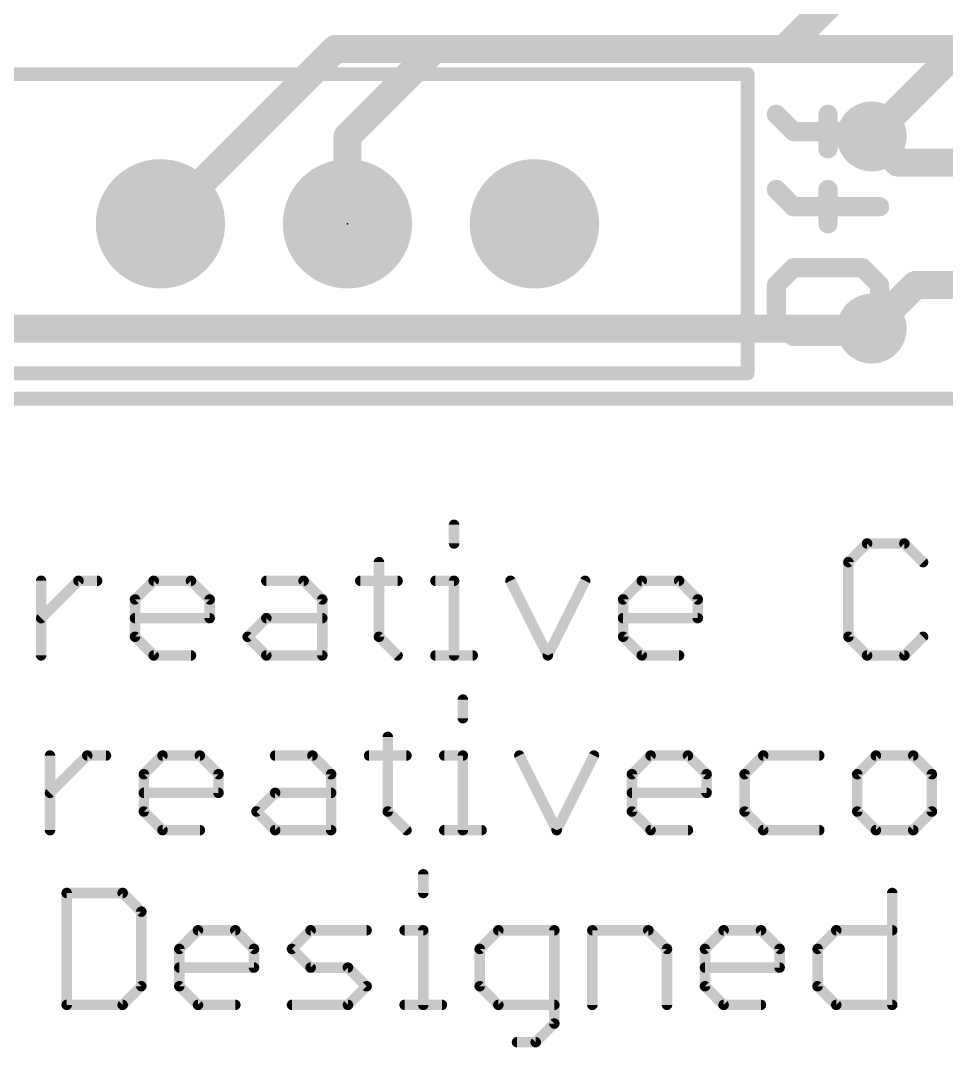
# Model space of a CAD drawing. Extents: x -12 to 102, y -12 to 69.
# Drawn here: x 19.38 to 32.84, y -9.43 to 5.49 of the extents above; entities that cross this region are included whole.
import ezdxf

# ---------------------------------------------------------------- set-up
doc = ezdxf.new("R2010")
doc.units = 0
for name, color, linetype in [('1', 12, 'CONTINUOUS'), ('16', 132, 'CONTINUOUS'), ('17', 110, 'CONTINUOUS'), ('18', 110, 'CONTINUOUS'), ('20', 53, 'CONTINUOUS'), ('21', 41, 'CONTINUOUS'), ('23', 53, 'CONTINUOUS'), ('51', 53, 'CONTINUOUS')]:
    doc.layers.add(name, color=color, linetype=linetype)

# ---------------------------------------------------------------- blocks, each defined once
blk = doc.blocks.new('RECT')
blk.add_solid([(-0.5, -0.5), (0.5, -0.5), (-0.5, 0.5), (0.5, 0.5)])
blk = doc.blocks.new('ROUNDP')
at = {"const_width": 0.5}
blk.add_lwpolyline([(0, -0.25, 1), (0, 0.25, 1), (0, -0.25)], format="xyb", dxfattribs=at)
blk = doc.blocks.new('ROUNDV')
at = {"const_width": 0.5}
blk.add_lwpolyline([(0, -0.25, 1), (0, 0.25, 1), (0, -0.25)], format="xyb", dxfattribs=at)

msp = doc.modelspace()

# ---------------------------------------------------------------- linework, layer by layer
at = {"layer": '1', "const_width": 0.4064}
for points in [[(30.48, 5.08), (33.02, 7.62)], [(34.29, 6.35), (31.75, 3.81)], [(21.4122, 2.54), (23.9522, 5.08)], [(23.9522, 5.08), (30.48, 5.08)], [(31.75, 1.016), (19.05, 1.016)]]:
    msp.add_lwpolyline(points, dxfattribs=at)
at = {"layer": '1', "const_width": 0.2032}
for points in [[(23.9522, 5.1816, 1), (23.9522, 4.9784)], [(24.024, 5.0082, 1), (23.8804, 5.1518)], [(30.4082, 5.1518, 1), (30.5518, 5.0082)], [(30.48, 4.9784, 1), (30.48, 5.1816)], [(31.6782, 3.8818, 1), (31.8218, 3.7382)], [(21.3404, 2.6118, 1), (21.484, 2.4682)], [(31.75, 0.9144, 1), (31.75, 1.1176)]]:
    msp.add_lwpolyline(points, format="xyb", dxfattribs=at)
at = {"layer": '16', "const_width": 0.4064}
for points in [[(24.13, 3.81), (25.4, 5.08)], [(25.4, 5.08), (60.706, 5.08)], [(24.13, 2.54), (24.13, 3.81)], [(31.75, 3.81), (32.131, 3.429)], [(32.131, 3.429), (34.29, 3.429)], [(32.385, 1.651), (31.75, 1.016)], [(34.29, 1.651), (32.385, 1.651)]]:
    msp.add_lwpolyline(points, dxfattribs=at)
at = {"layer": '16', "const_width": 0.2032}
for points in [[(25.4, 5.1816, 1), (25.4, 4.9784)], [(25.4718, 5.0082, 1), (25.3282, 5.1518)], [(24.2316, 3.81, 1), (24.0284, 3.81)], [(24.0582, 3.8818, 1), (24.2018, 3.7382)], [(31.8218, 3.8818, 1), (31.6782, 3.7382)], [(32.131, 3.5306, 1), (32.131, 3.3274)], [(32.0592, 3.3572, 1), (32.2028, 3.5008)], [(24.0284, 2.54, 1), (24.2316, 2.54)], [(32.385, 1.7526, 1), (32.385, 1.5494)], [(32.4568, 1.5792, 1), (32.3132, 1.7228)], [(31.6782, 1.0878, 1), (31.8218, 0.9442)]]:
    msp.add_lwpolyline(points, format="xyb", dxfattribs=at)
at = {"layer": '20', "const_width": 0.2032}
msp.add_lwpolyline([(2.54, 0), (73.66, 0)], dxfattribs=at)
at = {"layer": '21'}
for points, const_width in [([(29.945, 4.715), (18.315, 4.715)], 0.2032), ([(29.945, 0.365), (29.945, 4.715)], 0.2032), ([(30.6144, 3.8803), (30.3644, 4.1303)], 0.2794), ([(31.1144, 3.6303), (31.1144, 4.1303)], 0.2794), ([(31.8643, 3.8803), (30.6144, 3.8803)], 0.2794), ([(30.6144, 2.7888), (30.3644, 3.0388)], 0.2794), ([(31.1144, 2.5389), (31.1144, 3.0388)], 0.2794), ([(31.8643, 2.7888), (30.6144, 2.7888)], 0.2794), ([(30.6144, 1.9016), (30.3644, 1.6516)], 0.2794), ([(31.6143, 1.9016), (30.6144, 1.9016)], 0.2794), ([(31.8643, 1.6516), (31.6143, 1.9016)], 0.2794), ([(30.3644, 1.6516), (30.3644, 1.1517)], 0.2794), ([(31.8643, 1.1517), (31.8643, 1.6516)], 0.2794), ([(30.3644, 1.1517), (30.6144, 0.9017)], 0.2794), ([(31.6143, 0.9017), (31.8643, 1.1517)], 0.2794), ([(30.6144, 0.9017), (31.6143, 0.9017)], 0.2794), ([(18.315, 0.365), (29.945, 0.365)], 0.2032)]:
    msp.add_lwpolyline(points, dxfattribs=dict(at, const_width=const_width))
for points, const_width in [([(29.9958, 4.715, 1), (29.8942, 4.715)], 0.1016), ([(29.945, 4.6642, 1), (29.945, 4.7658)], 0.1016), ([(30.4138, 4.1796, 1), (30.315, 4.0809)], 0.1397), ([(31.1842, 4.1303, 1), (31.0445, 4.1303)], 0.1397), ([(30.6144, 3.9501, 1), (30.6144, 3.8104)], 0.1397), ([(30.565, 3.8309, 1), (30.6638, 3.9297)], 0.1397), ([(31.8643, 3.8104, 1), (31.8643, 3.9501)], 0.1397), ([(31.0445, 3.6303, 1), (31.1842, 3.6303)], 0.1397), ([(30.4138, 3.0882, 1), (30.315, 2.9894)], 0.1397), ([(31.1842, 3.0388, 1), (31.0445, 3.0388)], 0.1397), ([(30.6144, 2.8587, 1), (30.6144, 2.719)], 0.1397), ([(30.565, 2.7394, 1), (30.6638, 2.8382)], 0.1397), ([(31.8643, 2.719, 1), (31.8643, 2.8587)], 0.1397), ([(31.0445, 2.5389, 1), (31.1842, 2.5389)], 0.1397), ([(30.6144, 1.9715, 1), (30.6144, 1.8318)], 0.1397), ([(30.6638, 1.8522, 1), (30.565, 1.951)], 0.1397), ([(31.6637, 1.951, 1), (31.5649, 1.8522)], 0.1397), ([(31.6143, 1.8318, 1), (31.6143, 1.9715)], 0.1397), ([(30.4343, 1.6516, 1), (30.2946, 1.6516)], 0.1397), ([(31.9341, 1.6516, 1), (31.7945, 1.6516)], 0.1397), ([(30.315, 1.701, 1), (30.4138, 1.6022)], 0.1397), ([(31.8149, 1.6022, 1), (31.9137, 1.701)], 0.1397), ([(30.4138, 1.2011, 1), (30.315, 1.1023)], 0.1397), ([(30.2946, 1.1517, 1), (30.4343, 1.1517)], 0.1397), ([(31.7945, 1.1517, 1), (31.9341, 1.1517)], 0.1397), ([(31.9137, 1.1023, 1), (31.8149, 1.2011)], 0.1397), ([(30.6144, 0.9716, 1), (30.6144, 0.8319)], 0.1397), ([(30.565, 0.8523, 1), (30.6638, 0.9511)], 0.1397), ([(31.5649, 0.9511, 1), (31.6637, 0.8523)], 0.1397), ([(31.6143, 0.8319, 1), (31.6143, 0.9716)], 0.1397), ([(29.945, 0.3142, 1), (29.945, 0.4158)], 0.1016), ([(29.8942, 0.365, 1), (29.9958, 0.365)], 0.1016)]:
    msp.add_lwpolyline(points, format="xyb", dxfattribs=dict(at, const_width=const_width))
at = {"layer": '23'}
msp.add_point((24.13, 2.54), dxfattribs=at)
at = {"layer": '51', "const_width": 0.1524}
for points in [[(25.6798, -1.8356), (25.6798, -2.1068)], [(31.6827, -2.1068), (31.4115, -2.378)], [(32.225, -2.1068), (31.6827, -2.1068)], [(32.4962, -2.378), (32.225, -2.1068)], [(24.5883, -2.378), (24.5883, -3.4626)], [(31.4115, -2.378), (31.4115, -3.4626)], [(19.6786, -3.7338), (19.6786, -2.6491)], [(19.6786, -3.1915), (20.2209, -2.6491)], [(20.2209, -2.6491), (20.4921, -2.6491)], [(21.0429, -2.9203), (21.314, -2.6491)], [(21.314, -2.6491), (21.8564, -2.6491)], [(21.8564, -2.6491), (22.1275, -2.9203)], [(22.9512, -2.6491), (23.4935, -2.6491)], [(23.4935, -2.6491), (23.7647, -2.9203)], [(24.3172, -2.6491), (24.8595, -2.6491)], [(25.4086, -2.6491), (25.6798, -2.6491)], [(25.6798, -2.6491), (25.6798, -3.7338)], [(26.5001, -2.6491), (27.0424, -3.7338)], [(27.0424, -3.7338), (27.5847, -2.6491)], [(28.1372, -2.9203), (28.4084, -2.6491)], [(28.4084, -2.6491), (28.9507, -2.6491)], [(28.9507, -2.6491), (29.2219, -2.9203)], [(21.0429, -3.4626), (21.0429, -2.9203)], [(22.1275, -2.9203), (22.1275, -3.1915)], [(23.7647, -2.9203), (23.7647, -3.7338)], [(28.1372, -3.4626), (28.1372, -2.9203)], [(29.2219, -2.9203), (29.2219, -3.1915)], [(22.1275, -3.1915), (21.0429, -3.1915)], [(22.68, -3.4626), (22.9512, -3.1915)], [(22.9512, -3.1915), (23.7647, -3.1915)], [(29.2219, -3.1915), (28.1372, -3.1915)], [(21.314, -3.7338), (21.0429, -3.4626)], [(22.9512, -3.7338), (22.68, -3.4626)], [(24.5883, -3.4626), (24.8595, -3.7338)], [(28.4084, -3.7338), (28.1372, -3.4626)], [(31.4115, -3.4626), (31.6827, -3.7338)], [(32.225, -3.7338), (32.4962, -3.4626)], [(21.8564, -3.7338), (21.314, -3.7338)], [(23.7647, -3.7338), (22.9512, -3.7338)], [(25.4086, -3.7338), (25.9509, -3.7338)], [(28.9507, -3.7338), (28.4084, -3.7338)], [(31.6827, -3.7338), (32.225, -3.7338)], [(25.8082, -4.3756), (25.8082, -4.6468)], [(24.7168, -4.918), (24.7168, -6.0026)], [(19.807, -6.2738), (19.807, -5.1891)], [(19.807, -5.7315), (20.3493, -5.1891)], [(20.3493, -5.1891), (20.6205, -5.1891)], [(21.1713, -5.4603), (21.4424, -5.1891)], [(21.4424, -5.1891), (21.9848, -5.1891)], [(21.9848, -5.1891), (22.2559, -5.4603)], [(23.0796, -5.1891), (23.6219, -5.1891)], [(23.6219, -5.1891), (23.8931, -5.4603)], [(24.4456, -5.1891), (24.9879, -5.1891)], [(25.537, -5.1891), (25.8082, -5.1891)], [(25.8082, -5.1891), (25.8082, -6.2738)], [(26.6285, -5.1891), (27.1708, -6.2738)], [(27.1708, -6.2738), (27.7131, -5.1891)], [(28.2656, -5.4603), (28.5368, -5.1891)], [(28.5368, -5.1891), (29.0791, -5.1891)], [(29.0791, -5.1891), (29.3503, -5.4603)], [(30.1739, -5.1891), (29.9028, -5.4603)], [(30.9874, -5.1891), (30.1739, -5.1891)], [(31.8111, -5.1891), (31.5399, -5.4603)], [(32.3534, -5.1891), (31.8111, -5.1891)], [(32.6246, -5.4603), (32.3534, -5.1891)], [(21.1713, -6.0026), (21.1713, -5.4603)], [(22.2559, -5.4603), (22.2559, -5.7315)], [(23.8931, -5.4603), (23.8931, -6.2738)], [(28.2656, -6.0026), (28.2656, -5.4603)], [(29.3503, -5.4603), (29.3503, -5.7315)], [(29.9028, -5.4603), (29.9028, -6.0026)], [(31.5399, -5.4603), (31.5399, -6.0026)], [(32.6246, -6.0026), (32.6246, -5.4603)], [(22.2559, -5.7315), (21.1713, -5.7315)], [(22.8084, -6.0026), (23.0796, -5.7315)], [(23.0796, -5.7315), (23.8931, -5.7315)], [(29.3503, -5.7315), (28.2656, -5.7315)], [(21.4424, -6.2738), (21.1713, -6.0026)], [(23.0796, -6.2738), (22.8084, -6.0026)], [(24.7168, -6.0026), (24.9879, -6.2738)], [(28.5368, -6.2738), (28.2656, -6.0026)], [(29.9028, -6.0026), (30.1739, -6.2738)], [(31.5399, -6.0026), (31.8111, -6.2738)], [(32.3534, -6.2738), (32.6246, -6.0026)], [(21.9848, -6.2738), (21.4424, -6.2738)], [(23.8931, -6.2738), (23.0796, -6.2738)], [(25.537, -6.2738), (26.0794, -6.2738)], [(29.0791, -6.2738), (28.5368, -6.2738)], [(30.1739, -6.2738), (30.9874, -6.2738)], [(31.8111, -6.2738), (32.3534, -6.2738)], [(25.2324, -6.9156), (25.2324, -7.1868)], [(20.0497, -7.1868), (20.0497, -8.8138)], [(20.8632, -7.1868), (20.0497, -7.1868)], [(21.1344, -7.458), (20.8632, -7.1868)], [(32.0488, -7.1868), (32.0488, -8.8138)], [(21.1344, -8.5426), (21.1344, -7.458)], [(21.6869, -8.0003), (21.9581, -7.7291)], [(21.9581, -7.7291), (22.5004, -7.7291)], [(22.5004, -7.7291), (22.7716, -8.0003)], [(23.3241, -8.0003), (23.5952, -7.7291)], [(23.5952, -7.7291), (24.4087, -7.7291)], [(24.9612, -7.7291), (25.2324, -7.7291)], [(25.2324, -7.7291), (25.2324, -8.8138)], [(26.3238, -7.7291), (26.0526, -8.0003)], [(27.1373, -7.7291), (26.3238, -7.7291)], [(27.1373, -9.085), (27.1373, -7.7291)], [(27.6898, -8.8138), (27.6898, -7.7291)], [(27.6898, -7.7291), (28.5033, -7.7291)], [(28.5033, -7.7291), (28.7745, -8.0003)], [(29.327, -8.0003), (29.5981, -7.7291)], [(29.5981, -7.7291), (30.1405, -7.7291)], [(30.1405, -7.7291), (30.4116, -8.0003)], [(30.9641, -8.0003), (31.2353, -7.7291)], [(31.2353, -7.7291), (32.0488, -7.7291)], [(21.6869, -8.5426), (21.6869, -8.0003)], [(22.7716, -8.0003), (22.7716, -8.2715)], [(23.5952, -8.2715), (23.3241, -8.0003)], [(26.0526, -8.0003), (26.0526, -8.5426)], [(28.7745, -8.0003), (28.7745, -8.8138)], [(29.327, -8.5426), (29.327, -8.0003)], [(30.4116, -8.0003), (30.4116, -8.2715)], [(30.9641, -8.5426), (30.9641, -8.0003)], [(22.7716, -8.2715), (21.6869, -8.2715)], [(24.1376, -8.2715), (23.5952, -8.2715)], [(24.4087, -8.5426), (24.1376, -8.2715)], [(30.4116, -8.2715), (29.327, -8.2715)], [(20.8632, -8.8138), (21.1344, -8.5426)], [(21.9581, -8.8138), (21.6869, -8.5426)], [(24.1376, -8.8138), (24.4087, -8.5426)], [(26.0526, -8.5426), (26.3238, -8.8138)], [(29.5981, -8.8138), (29.327, -8.5426)], [(31.2353, -8.8138), (30.9641, -8.5426)], [(20.0497, -8.8138), (20.8632, -8.8138)], [(22.5004, -8.8138), (21.9581, -8.8138)], [(23.3241, -8.8138), (24.1376, -8.8138)], [(24.9612, -8.8138), (25.5035, -8.8138)], [(26.3238, -8.8138), (27.1373, -8.8138)], [(30.1405, -8.8138), (29.5981, -8.8138)], [(32.0488, -8.8138), (31.2353, -8.8138)], [(26.8661, -9.3561), (27.1373, -9.085)], [(26.595, -9.3561), (26.8661, -9.3561)]]:
    msp.add_lwpolyline(points, dxfattribs=at)
at = {"layer": '51', "const_width": 0.0762}
for points in [[(25.7179, -1.8356, 1), (25.6417, -1.8356)], [(25.6417, -2.1068, 1), (25.7179, -2.1068)], [(31.6827, -2.0687, 1), (31.6827, -2.1449)], [(31.7096, -2.1338, 1), (31.6557, -2.0799)], [(32.252, -2.0799, 1), (32.1981, -2.1338)], [(32.225, -2.1449, 1), (32.225, -2.0687)], [(24.6264, -2.378, 1), (24.5502, -2.378)], [(31.4496, -2.378, 1), (31.3734, -2.378)], [(31.3846, -2.351, 1), (31.4385, -2.4049)], [(32.4692, -2.4049, 1), (32.5231, -2.351)], [(19.7167, -2.6491, 1), (19.6405, -2.6491)], [(20.2209, -2.611, 1), (20.2209, -2.6872)], [(20.2478, -2.6761, 1), (20.194, -2.6222)], [(20.4921, -2.6872, 1), (20.4921, -2.611)], [(21.314, -2.611, 1), (21.314, -2.6872)], [(21.341, -2.6761, 1), (21.2871, -2.6222)], [(21.8833, -2.6222, 1), (21.8294, -2.6761)], [(21.8564, -2.6872, 1), (21.8564, -2.611)], [(22.9512, -2.611, 1), (22.9512, -2.6872)], [(23.5205, -2.6222, 1), (23.4666, -2.6761)], [(23.4935, -2.6872, 1), (23.4935, -2.611)], [(24.3172, -2.611, 1), (24.3172, -2.6872)], [(24.8595, -2.6872, 1), (24.8595, -2.611)], [(25.4086, -2.611, 1), (25.4086, -2.6872)], [(25.7179, -2.6491, 1), (25.6417, -2.6491)], [(25.6798, -2.6872, 1), (25.6798, -2.611)], [(26.5341, -2.6321, 1), (26.466, -2.6662)], [(27.6188, -2.6662, 1), (27.5506, -2.6321)], [(28.4084, -2.611, 1), (28.4084, -2.6872)], [(28.4353, -2.6761, 1), (28.3814, -2.6222)], [(28.9776, -2.6222, 1), (28.9238, -2.6761)], [(28.9507, -2.6872, 1), (28.9507, -2.611)], [(21.081, -2.9203, 1), (21.0048, -2.9203)], [(21.0159, -2.8934, 1), (21.0698, -2.9472)], [(22.1656, -2.9203, 1), (22.0894, -2.9203)], [(22.1006, -2.9472, 1), (22.1545, -2.8934)], [(23.8028, -2.9203, 1), (23.7266, -2.9203)], [(23.7377, -2.9472, 1), (23.7916, -2.8934)], [(28.1753, -2.9203, 1), (28.0991, -2.9203)], [(28.1103, -2.8934, 1), (28.1642, -2.9472)], [(29.26, -2.9203, 1), (29.1838, -2.9203)], [(29.1949, -2.9472, 1), (29.2488, -2.8934)], [(19.6516, -3.1645, 1), (19.7055, -3.2184)], [(21.0429, -3.1534, 1), (21.0429, -3.2296)], [(22.1275, -3.2296, 1), (22.1275, -3.1534)], [(22.9512, -3.1534, 1), (22.9512, -3.2296)], [(22.9781, -3.2184, 1), (22.9242, -3.1645)], [(23.7647, -3.2296, 1), (23.7647, -3.1534)], [(28.1372, -3.1534, 1), (28.1372, -3.2296)], [(29.2219, -3.2296, 1), (29.2219, -3.1534)], [(22.0894, -3.1915, 1), (22.1656, -3.1915)], [(29.1838, -3.1915, 1), (29.26, -3.1915)], [(21.0698, -3.4357, 1), (21.0159, -3.4896)], [(21.0048, -3.4626, 1), (21.081, -3.4626)], [(22.707, -3.4357, 1), (22.6531, -3.4896)], [(22.6531, -3.4357, 1), (22.707, -3.4896)], [(24.6153, -3.4357, 1), (24.5614, -3.4896)], [(24.5502, -3.4626, 1), (24.6264, -3.4626)], [(28.1642, -3.4357, 1), (28.1103, -3.4896)], [(28.0991, -3.4626, 1), (28.1753, -3.4626)], [(31.4385, -3.4357, 1), (31.3846, -3.4896)], [(31.3734, -3.4626, 1), (31.4496, -3.4626)], [(32.5231, -3.4896, 1), (32.4692, -3.4357)], [(19.6405, -3.7338, 1), (19.7167, -3.7338)], [(21.314, -3.6957, 1), (21.314, -3.7719)], [(21.2871, -3.7607, 1), (21.341, -3.7069)], [(21.8564, -3.7719, 1), (21.8564, -3.6957)], [(22.9512, -3.6957, 1), (22.9512, -3.7719)], [(22.9242, -3.7607, 1), (22.9781, -3.7069)], [(23.7266, -3.7338, 1), (23.8028, -3.7338)], [(23.7647, -3.7719, 1), (23.7647, -3.6957)], [(24.8326, -3.7607, 1), (24.8864, -3.7069)], [(25.4086, -3.6957, 1), (25.4086, -3.7719)], [(25.6417, -3.7338, 1), (25.7179, -3.7338)], [(25.9509, -3.7719, 1), (25.9509, -3.6957)], [(27.0083, -3.7168, 1), (27.0765, -3.7508)], [(27.0083, -3.7508, 1), (27.0765, -3.7168)], [(28.4084, -3.6957, 1), (28.4084, -3.7719)], [(28.3814, -3.7607, 1), (28.4353, -3.7069)], [(28.9507, -3.7719, 1), (28.9507, -3.6957)], [(31.6827, -3.6957, 1), (31.6827, -3.7719)], [(31.6557, -3.7607, 1), (31.7096, -3.7069)], [(32.1981, -3.7069, 1), (32.252, -3.7607)], [(32.225, -3.7719, 1), (32.225, -3.6957)], [(25.8463, -4.3756, 1), (25.7701, -4.3756)], [(25.7701, -4.6468, 1), (25.8463, -4.6468)], [(24.7549, -4.918, 1), (24.6787, -4.918)], [(19.8451, -5.1891, 1), (19.7689, -5.1891)], [(20.3493, -5.151, 1), (20.3493, -5.2272)], [(20.3762, -5.2161, 1), (20.3224, -5.1622)], [(20.6205, -5.2272, 1), (20.6205, -5.151)], [(21.4424, -5.151, 1), (21.4424, -5.2272)], [(21.4694, -5.2161, 1), (21.4155, -5.1622)], [(22.0117, -5.1622, 1), (21.9578, -5.2161)], [(21.9848, -5.2272, 1), (21.9848, -5.151)], [(23.0796, -5.151, 1), (23.0796, -5.2272)], [(23.6489, -5.1622, 1), (23.595, -5.2161)], [(23.6219, -5.2272, 1), (23.6219, -5.151)], [(24.4456, -5.151, 1), (24.4456, -5.2272)], [(24.9879, -5.2272, 1), (24.9879, -5.151)], [(25.537, -5.151, 1), (25.537, -5.2272)], [(25.8463, -5.1891, 1), (25.7701, -5.1891)], [(25.8082, -5.2272, 1), (25.8082, -5.151)], [(26.6625, -5.1721, 1), (26.5944, -5.2062)], [(27.7472, -5.2062, 1), (27.679, -5.1721)], [(28.5368, -5.151, 1), (28.5368, -5.2272)], [(28.5637, -5.2161, 1), (28.5098, -5.1622)], [(29.1061, -5.1622, 1), (29.0522, -5.2161)], [(29.0791, -5.2272, 1), (29.0791, -5.151)], [(30.1739, -5.151, 1), (30.1739, -5.2272)], [(30.2009, -5.2161, 1), (30.147, -5.1622)], [(30.9874, -5.2272, 1), (30.9874, -5.151)], [(31.8111, -5.151, 1), (31.8111, -5.2272)], [(31.838, -5.2161, 1), (31.7842, -5.1622)], [(32.3804, -5.1622, 1), (32.3265, -5.2161)], [(32.3534, -5.2272, 1), (32.3534, -5.151)], [(21.2094, -5.4603, 1), (21.1332, -5.4603)], [(21.1443, -5.4334, 1), (21.1982, -5.4872)], [(22.294, -5.4603, 1), (22.2178, -5.4603)], [(22.229, -5.4872, 1), (22.2829, -5.4334)], [(23.9312, -5.4603, 1), (23.855, -5.4603)], [(23.8661, -5.4872, 1), (23.92, -5.4334)], [(28.3037, -5.4603, 1), (28.2275, -5.4603)], [(28.2387, -5.4334, 1), (28.2926, -5.4872)], [(29.3884, -5.4603, 1), (29.3122, -5.4603)], [(29.3233, -5.4872, 1), (29.3772, -5.4334)], [(29.9409, -5.4603, 1), (29.8647, -5.4603)], [(29.8758, -5.4334, 1), (29.9297, -5.4872)], [(31.578, -5.4603, 1), (31.5018, -5.4603)], [(31.513, -5.4334, 1), (31.5669, -5.4872)], [(32.6627, -5.4603, 1), (32.5865, -5.4603)], [(32.5976, -5.4872, 1), (32.6515, -5.4334)], [(19.78, -5.7045, 1), (19.8339, -5.7584)], [(21.1713, -5.6934, 1), (21.1713, -5.7696)], [(22.2559, -5.7696, 1), (22.2559, -5.6934)], [(23.0796, -5.6934, 1), (23.0796, -5.7696)], [(23.1065, -5.7584, 1), (23.0527, -5.7045)], [(23.8931, -5.7696, 1), (23.8931, -5.6934)], [(28.2656, -5.6934, 1), (28.2656, -5.7696)], [(29.3503, -5.7696, 1), (29.3503, -5.6934)], [(22.2178, -5.7315, 1), (22.294, -5.7315)], [(29.3122, -5.7315, 1), (29.3884, -5.7315)], [(21.1982, -5.9757, 1), (21.1443, -6.0296)], [(21.1332, -6.0026, 1), (21.2094, -6.0026)], [(22.8354, -5.9757, 1), (22.7815, -6.0296)], [(22.7815, -5.9757, 1), (22.8354, -6.0296)], [(24.7437, -5.9757, 1), (24.6898, -6.0296)], [(24.6787, -6.0026, 1), (24.7549, -6.0026)], [(28.2926, -5.9757, 1), (28.2387, -6.0296)], [(28.2275, -6.0026, 1), (28.3037, -6.0026)], [(29.9297, -5.9757, 1), (29.8758, -6.0296)], [(29.8647, -6.0026, 1), (29.9409, -6.0026)], [(31.5669, -5.9757, 1), (31.513, -6.0296)], [(31.5018, -6.0026, 1), (31.578, -6.0026)], [(32.5865, -6.0026, 1), (32.6627, -6.0026)], [(32.6515, -6.0296, 1), (32.5977, -5.9757)], [(19.7689, -6.2738, 1), (19.8451, -6.2738)], [(21.4424, -6.2357, 1), (21.4424, -6.3119)], [(21.4155, -6.3007, 1), (21.4694, -6.2469)], [(21.9848, -6.3119, 1), (21.9848, -6.2357)], [(23.0796, -6.2357, 1), (23.0796, -6.3119)], [(23.0527, -6.3007, 1), (23.1065, -6.2469)], [(23.855, -6.2738, 1), (23.9312, -6.2738)], [(23.8931, -6.3119, 1), (23.8931, -6.2357)], [(24.961, -6.3007, 1), (25.0149, -6.2469)], [(25.537, -6.2357, 1), (25.537, -6.3119)], [(25.7701, -6.2738, 1), (25.8463, -6.2738)], [(26.0794, -6.3119, 1), (26.0794, -6.2357)], [(27.1367, -6.2568, 1), (27.2049, -6.2908)], [(27.1367, -6.2908, 1), (27.2049, -6.2568)], [(28.5368, -6.2357, 1), (28.5368, -6.3119)], [(28.5098, -6.3007, 1), (28.5637, -6.2469)], [(29.0791, -6.3119, 1), (29.0791, -6.2357)], [(30.1739, -6.2357, 1), (30.1739, -6.3119)], [(30.147, -6.3007, 1), (30.2009, -6.2469)], [(30.9874, -6.3119, 1), (30.9874, -6.2357)], [(31.8111, -6.2357, 1), (31.8111, -6.3119)], [(31.7842, -6.3007, 1), (31.838, -6.2469)], [(32.3265, -6.2469, 1), (32.3804, -6.3007)], [(32.3534, -6.3119, 1), (32.3534, -6.2357)], [(25.2705, -6.9156, 1), (25.1943, -6.9156)], [(20.0878, -7.1868, 1), (20.0116, -7.1868)], [(20.0497, -7.1487, 1), (20.0497, -7.2249)], [(20.8902, -7.1599, 1), (20.8363, -7.2138)], [(20.8632, -7.2249, 1), (20.8632, -7.1487)], [(25.1943, -7.1868, 1), (25.2705, -7.1868)], [(32.0869, -7.1868, 1), (32.0107, -7.1868)], [(21.1725, -7.458, 1), (21.0963, -7.458)], [(21.1075, -7.4849, 1), (21.1613, -7.431)], [(21.9581, -7.691, 1), (21.9581, -7.7672)], [(21.985, -7.7561, 1), (21.9311, -7.7022)], [(22.5273, -7.7022, 1), (22.4735, -7.7561)], [(22.5004, -7.7672, 1), (22.5004, -7.691)], [(23.5952, -7.691, 1), (23.5952, -7.7672)], [(23.6222, -7.7561, 1), (23.5683, -7.7022)], [(24.4087, -7.7672, 1), (24.4087, -7.691)], [(24.9612, -7.691, 1), (24.9612, -7.7672)], [(25.2705, -7.7291, 1), (25.1943, -7.7291)], [(25.2324, -7.7672, 1), (25.2324, -7.691)], [(26.3238, -7.691, 1), (26.3238, -7.7672)], [(26.3508, -7.7561, 1), (26.2969, -7.7022)], [(27.1754, -7.7291, 1), (27.0992, -7.7291)], [(27.1373, -7.7672, 1), (27.1373, -7.691)], [(27.7279, -7.7291, 1), (27.6517, -7.7291)], [(27.6898, -7.691, 1), (27.6898, -7.7672)], [(28.5302, -7.7022, 1), (28.4764, -7.7561)], [(28.5033, -7.7672, 1), (28.5033, -7.691)], [(29.5981, -7.691, 1), (29.5981, -7.7672)], [(29.6251, -7.7561, 1), (29.5712, -7.7022)], [(30.1674, -7.7022, 1), (30.1135, -7.7561)], [(30.1405, -7.7672, 1), (30.1405, -7.691)], [(31.2353, -7.691, 1), (31.2353, -7.7672)], [(31.2622, -7.7561, 1), (31.2083, -7.7022)], [(32.0488, -7.7672, 1), (32.0488, -7.691)], [(21.725, -8.0003, 1), (21.6488, -8.0003)], [(21.66, -7.9734, 1), (21.7138, -8.0272)], [(22.8097, -8.0003, 1), (22.7335, -8.0003)], [(22.7446, -8.0272, 1), (22.7985, -7.9734)], [(23.351, -7.9734, 1), (23.2971, -8.0272)], [(23.2971, -7.9734, 1), (23.351, -8.0272)], [(26.0907, -8.0003, 1), (26.0145, -8.0003)], [(26.0257, -7.9734, 1), (26.0796, -8.0272)], [(28.8126, -8.0003, 1), (28.7364, -8.0003)], [(28.7475, -8.0272, 1), (28.8014, -7.9734)], [(29.3651, -8.0003, 1), (29.2889, -8.0003)], [(29.3, -7.9734, 1), (29.3539, -8.0272)], [(30.4497, -8.0003, 1), (30.3735, -8.0003)], [(30.3847, -8.0272, 1), (30.4386, -7.9734)], [(31.0022, -8.0003, 1), (30.926, -8.0003)], [(30.9372, -7.9734, 1), (30.9911, -8.0272)], [(21.6869, -8.2334, 1), (21.6869, -8.3096)], [(22.7716, -8.3096, 1), (22.7716, -8.2334)], [(23.5952, -8.2334, 1), (23.5952, -8.3096)], [(23.5683, -8.2984, 1), (23.6222, -8.2445)], [(24.1645, -8.2445, 1), (24.1106, -8.2984)], [(24.1376, -8.3096, 1), (24.1376, -8.2334)], [(29.327, -8.2334, 1), (29.327, -8.3096)], [(30.4116, -8.3096, 1), (30.4116, -8.2334)], [(22.7335, -8.2715, 1), (22.8097, -8.2715)], [(30.3735, -8.2715, 1), (30.4497, -8.2715)], [(21.0963, -8.5426, 1), (21.1725, -8.5426)], [(21.1613, -8.5696, 1), (21.1075, -8.5157)], [(21.7138, -8.5157, 1), (21.66, -8.5696)], [(21.6488, -8.5426, 1), (21.725, -8.5426)], [(24.4357, -8.5696, 1), (24.3818, -8.5157)], [(24.3818, -8.5696, 1), (24.4357, -8.5157)], [(26.0796, -8.5157, 1), (26.0257, -8.5696)], [(26.0145, -8.5426, 1), (26.0907, -8.5426)], [(29.3539, -8.5157, 1), (29.3, -8.5696)], [(29.2889, -8.5426, 1), (29.3651, -8.5426)], [(30.9911, -8.5157, 1), (30.9372, -8.5696)], [(30.926, -8.5426, 1), (31.0022, -8.5426)], [(20.0497, -8.7757, 1), (20.0497, -8.8519)], [(20.0116, -8.8138, 1), (20.0878, -8.8138)], [(20.8363, -8.7869, 1), (20.8902, -8.8407)], [(20.8632, -8.8519, 1), (20.8632, -8.7757)], [(21.9581, -8.7757, 1), (21.9581, -8.8519)], [(21.9311, -8.8407, 1), (21.985, -8.7869)], [(22.5004, -8.8519, 1), (22.5004, -8.7757)], [(23.3241, -8.7757, 1), (23.3241, -8.8519)], [(24.1106, -8.7869, 1), (24.1645, -8.8407)], [(24.1376, -8.8519, 1), (24.1376, -8.7757)], [(24.9612, -8.7757, 1), (24.9612, -8.8519)], [(25.1943, -8.8138, 1), (25.2705, -8.8138)], [(25.5035, -8.8519, 1), (25.5035, -8.7757)], [(26.3238, -8.7757, 1), (26.3238, -8.8519)], [(26.2969, -8.8407, 1), (26.3508, -8.7869)], [(27.1373, -8.8519, 1), (27.1373, -8.7757)], [(27.6517, -8.8138, 1), (27.7279, -8.8138)], [(28.7364, -8.8138, 1), (28.8126, -8.8138)], [(29.5981, -8.7757, 1), (29.5981, -8.8519)], [(29.5712, -8.8407, 1), (29.6251, -8.7869)], [(30.1405, -8.8519, 1), (30.1405, -8.7757)], [(31.2353, -8.7757, 1), (31.2353, -8.8519)], [(31.2083, -8.8407, 1), (31.2622, -8.7869)], [(32.0107, -8.8138, 1), (32.0869, -8.8138)], [(32.0488, -8.8519, 1), (32.0488, -8.7757)], [(27.0992, -9.085, 1), (27.1754, -9.085)], [(27.1643, -9.1119, 1), (27.1104, -9.058)], [(26.595, -9.318, 1), (26.595, -9.3942)], [(26.8392, -9.3292, 1), (26.8931, -9.3831)], [(26.8661, -9.3942, 1), (26.8661, -9.318)]]:
    msp.add_lwpolyline(points, format="xyb", dxfattribs=at)

# ---------------------------------------------------------------- block references
at = {"layer": '17', "xscale": 1.8796, "yscale": 1.8796, "rotation": 270}
for p in [(21.4122, 2.54), (21.4122, 2.54), (24.13, 2.54), (24.13, 2.54), (26.8478, 2.54), (26.8478, 2.54)]:
    msp.add_blockref('ROUNDP', p, dxfattribs=at)
at = {"layer": '18', "xscale": 1.016, "yscale": 1.016}
for p in [(31.75, 3.81), (31.75, 3.81), (31.75, 1.016), (31.75, 1.016)]:
    msp.add_blockref('ROUNDV', p, dxfattribs=at)
at = {"layer": '51', "xscale": 0.4572, "yscale": 0.6096, "rotation": 270}
for p in [(21.59, 2.54), (24.13, 2.54), (26.67, 2.54)]:
    msp.add_blockref('RECT', p, dxfattribs=at)

doc.saveas('drawing.dxf')
